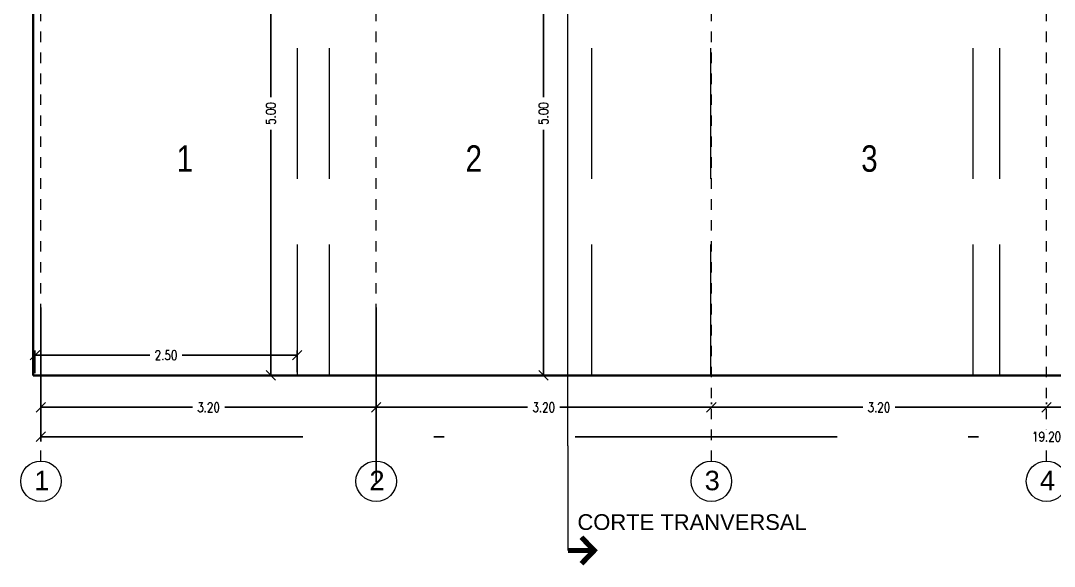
# Model space of a CAD drawing. Header units: metres. Extents: x -255 to -21, y -382 to -241.
# Drawn here: x -176.76 to -166.9, y -349.49 to -344.28 of the extents above; entities that cross this region are included whole.
import ezdxf
from ezdxf.enums import TextEntityAlignment as Align

# ---------------------------------------------------------------- set-up
doc = ezdxf.new("R2010")
doc.units = ezdxf.units.M
doc.header["$LTSCALE"] = 5
doc.header["$MEASUREMENT"] = 0
for name, pattern in [('CENTER2', [1.125, 0.75, -0.125, 0.125, -0.125]), ('DASHDOT', [1, 0.5, -0.25, 0, -0.25]), ('HIDDEN', [0.375, 0.25, -0.125])]:
    doc.linetypes.add(name, pattern=pattern)
doc.layers.get('0').update_dxf_attribs({"color": 30})
for name, color, linetype, lineweight in [('A-ANNO-DIMS', 3, 'Continuous', 18), ('A-ANNO-SYMB', 3, 'Continuous', 18), ('A-ANNO-TEXT', 3, 'Continuous', 18), ('A-FLOR-LEVL', 7, 'Continuous', 35), ('U-PARK-MNR', 255, 'Continuous', 13)]:
    doc.layers.add(name, color=color, linetype=linetype, lineweight=lineweight)
doc.styles.add('E-ARIAL', font='arial.ttf')
doc.styles.add('E-ROMANS', font='romans.shx', dxfattribs={"width": 0.8})
doc.styles.get("Standard").update_dxf_attribs({"font": 'arial.ttf'})
doc.dimstyles.new('E-0050_TICK_18', dxfattribs={"dimscale": 0.001, "dimtxt": 90, "dimasz": 90, "dimexe": 45, "dimexo": 30, "dimgap": 45, "dimtad": 0, "dimzin": 0, "dimdsep": 46, "dimtxsty": 'E-ROMANS', "dimblk": 'OBLIQUE', "dimcen": 45, "dimclrd": 256, "dimclre": 256, "dimclrt": 256, "dimadec": 0, "dimazin": 0, "dimtfac": 1, "dimtmove": 1, "dimatfit": 3, "dimldrblk": 'OPEN90', "dimfxl": 1, "dimtfill": 1, "dimtolj": 1, "dimtzin": 0, "dimarcsym": 0})

# ---------------------------------------------------------------- blocks, each defined once
blk = doc.blocks.new('_Oblique')
at = {"color": 0, "linetype": 'ByBlock', "lineweight": -2}
blk.add_line((-0.5, -0.5), (0.5, 0.5), dxfattribs=at)
blk = doc.blocks.new('*D218')
at = {"layer": 'A-ANNO-DIMS', "linetype": 'DASHDOT', "lineweight": -2, "transparency": 16777216}
for p, q in [((-171.3456, -342.6698), (-171.8182, -342.6698)), ((-171.7732, -342.6698), (-171.7732, -345.0151)), ((-171.7732, -347.6698), (-171.7732, -345.3245)), ((-171.3456, -347.6698), (-171.8182, -347.6698))]:
    blk.add_line(p, q, dxfattribs=at)
at = {"layer": 'A-ANNO-DIMS', "linetype": 'DASHDOT', "lineweight": -2, "transparency": 16777216, "xscale": 0.09, "yscale": 0.09, "zscale": 0.09}
for p, rotation in [((-171.7732, -342.6698), 90), ((-171.7732, -347.6698), 270)]:
    blk.add_blockref('_Oblique', p, dxfattribs=dict(at, rotation=rotation))
at = {"layer": 'A-ANNO-DIMS', "linetype": 'DASHDOT', "transparency": 16777216, "insert": (-171.7732, -345.1698), "char_height": 0.09, "attachment_point": 5, "rotation": 90, "style": 'E-ROMANS', "bg_fill": 3, "box_fill_scale": 1.25, "bg_fill_color": 256, "bg_fill_true_color": 13158600, "bg_fill_transparency": 0}
blk.add_mtext('\\A1;5.00', dxfattribs=at)
blk = doc.blocks.new('_Open90')
at = {"color": 0, "linetype": 'ByBlock', "lineweight": -2}
for p, q in [((0, 0), (-1, 0)), ((-0.5, 0.5), (0, 0)), ((0, 0), (-0.5, -0.5))]:
    blk.add_line(p, q, dxfattribs=at)
blk = doc.blocks.new('*D169')
at = {"layer": 'A-ANNO-DIMS', "linetype": 'DASHDOT', "lineweight": -2, "transparency": 16777216}
for p, q in [((-176.5706, -347.4754), (-176.5706, -348.3002)), ((-157.3706, -347.4754), (-157.3706, -348.3002)), ((-176.5706, -348.2552), (-167.1545, -348.2552)), ((-157.3706, -348.2552), (-166.7868, -348.2552))]:
    blk.add_line(p, q, dxfattribs=at)
at = {"layer": 'A-ANNO-DIMS', "linetype": 'DASHDOT', "lineweight": -2, "transparency": 16777216, "xscale": 0.09, "yscale": 0.09, "zscale": 0.09, "rotation": 180}
blk.add_blockref('_Oblique', (-176.5706, -348.2552), dxfattribs=at)
at = {"layer": 'A-ANNO-DIMS', "linetype": 'DASHDOT', "lineweight": -2, "transparency": 16777216, "xscale": 0.09, "yscale": 0.09, "zscale": 0.09}
blk.add_blockref('_Oblique', (-157.3706, -348.2552), dxfattribs=at)
at = {"layer": 'A-ANNO-DIMS', "linetype": 'DASHDOT', "transparency": 16777216, "insert": (-166.9706, -348.2552), "char_height": 0.09, "attachment_point": 5, "style": 'E-ROMANS', "bg_fill": 3, "box_fill_scale": 1.25, "bg_fill_color": 256, "bg_fill_true_color": 13158600, "bg_fill_transparency": 0}
blk.add_mtext('\\A1;19.20', dxfattribs=at)
blk = doc.blocks.new('*D172')
at = {"layer": 'A-ANNO-DIMS', "linetype": 'DASHDOT', "lineweight": -2, "transparency": 16777216}
for p, q in [((-166.9706, -347.9446), (-166.9706, -347.9296)), ((-166.9706, -347.9746), (-165.5253, -347.9746)), ((-163.7706, -347.9746), (-165.2159, -347.9746)), ((-163.7706, -347.9446), (-163.7706, -347.9296))]:
    blk.add_line(p, q, dxfattribs=at)
at = {"layer": 'A-ANNO-DIMS', "linetype": 'DASHDOT', "lineweight": -2, "transparency": 16777216, "xscale": 0.09, "yscale": 0.09, "zscale": 0.09, "rotation": 180}
blk.add_blockref('_Oblique', (-166.9706, -347.9746), dxfattribs=at)
at = {"layer": 'A-ANNO-DIMS', "linetype": 'DASHDOT', "lineweight": -2, "transparency": 16777216, "xscale": 0.09, "yscale": 0.09, "zscale": 0.09}
blk.add_blockref('_Oblique', (-163.7706, -347.9746), dxfattribs=at)
at = {"layer": 'A-ANNO-DIMS', "linetype": 'DASHDOT', "transparency": 16777216, "insert": (-165.3706, -347.9746), "char_height": 0.09, "attachment_point": 5, "style": 'E-ROMANS', "bg_fill": 3, "box_fill_scale": 1.25, "bg_fill_color": 256, "bg_fill_true_color": 13158600, "bg_fill_transparency": 0}
blk.add_mtext('\\A1;3.20', dxfattribs=at)
blk = doc.blocks.new('*D173')
at = {"layer": 'A-ANNO-DIMS', "linetype": 'DASHDOT', "lineweight": -2, "transparency": 16777216}
for p, q in [((-170.1706, -347.9446), (-170.1706, -347.9296)), ((-170.1706, -347.9746), (-168.7253, -347.9746)), ((-166.9706, -347.9746), (-168.4159, -347.9746)), ((-166.9706, -347.9446), (-166.9706, -347.9296))]:
    blk.add_line(p, q, dxfattribs=at)
at = {"layer": 'A-ANNO-DIMS', "linetype": 'DASHDOT', "lineweight": -2, "transparency": 16777216, "xscale": 0.09, "yscale": 0.09, "zscale": 0.09, "rotation": 180}
blk.add_blockref('_Oblique', (-170.1706, -347.9746), dxfattribs=at)
at = {"layer": 'A-ANNO-DIMS', "linetype": 'DASHDOT', "lineweight": -2, "transparency": 16777216, "xscale": 0.09, "yscale": 0.09, "zscale": 0.09}
blk.add_blockref('_Oblique', (-166.9706, -347.9746), dxfattribs=at)
at = {"layer": 'A-ANNO-DIMS', "linetype": 'DASHDOT', "transparency": 16777216, "insert": (-168.5706, -347.9746), "char_height": 0.09, "attachment_point": 5, "style": 'E-ROMANS', "bg_fill": 3, "box_fill_scale": 1.25, "bg_fill_color": 256, "bg_fill_true_color": 13158600, "bg_fill_transparency": 0}
blk.add_mtext('\\A1;3.20', dxfattribs=at)
blk = doc.blocks.new('*D174')
at = {"layer": 'A-ANNO-DIMS', "linetype": 'DASHDOT', "lineweight": -2, "transparency": 16777216}
for p, q in [((-173.3706, -348.6859), (-173.3706, -347.9296)), ((-173.3706, -347.9746), (-171.9253, -347.9746)), ((-170.1706, -347.9746), (-171.6159, -347.9746)), ((-170.1706, -347.9446), (-170.1706, -347.9296))]:
    blk.add_line(p, q, dxfattribs=at)
at = {"layer": 'A-ANNO-DIMS', "linetype": 'DASHDOT', "lineweight": -2, "transparency": 16777216, "xscale": 0.09, "yscale": 0.09, "zscale": 0.09, "rotation": 180}
blk.add_blockref('_Oblique', (-173.3706, -347.9746), dxfattribs=at)
at = {"layer": 'A-ANNO-DIMS', "linetype": 'DASHDOT', "lineweight": -2, "transparency": 16777216, "xscale": 0.09, "yscale": 0.09, "zscale": 0.09}
blk.add_blockref('_Oblique', (-170.1706, -347.9746), dxfattribs=at)
at = {"layer": 'A-ANNO-DIMS', "linetype": 'DASHDOT', "transparency": 16777216, "insert": (-171.7706, -347.9746), "char_height": 0.09, "attachment_point": 5, "style": 'E-ROMANS', "bg_fill": 3, "box_fill_scale": 1.25, "bg_fill_color": 256, "bg_fill_true_color": 13158600, "bg_fill_transparency": 0}
blk.add_mtext('\\A1;3.20', dxfattribs=at)
blk = doc.blocks.new('*D175')
at = {"layer": 'A-ANNO-DIMS', "linetype": 'DASHDOT', "lineweight": -2, "transparency": 16777216}
for p, q in [((-176.5706, -347.0218), (-176.5706, -348.0196)), ((-173.3706, -347.0218), (-173.3706, -348.0196)), ((-176.5706, -347.9746), (-175.1253, -347.9746)), ((-173.3706, -347.9746), (-174.8159, -347.9746))]:
    blk.add_line(p, q, dxfattribs=at)
at = {"layer": 'A-ANNO-DIMS', "linetype": 'DASHDOT', "lineweight": -2, "transparency": 16777216, "xscale": 0.09, "yscale": 0.09, "zscale": 0.09, "rotation": 180}
blk.add_blockref('_Oblique', (-176.5706, -347.9746), dxfattribs=at)
at = {"layer": 'A-ANNO-DIMS', "linetype": 'DASHDOT', "lineweight": -2, "transparency": 16777216, "xscale": 0.09, "yscale": 0.09, "zscale": 0.09}
blk.add_blockref('_Oblique', (-173.3706, -347.9746), dxfattribs=at)
at = {"layer": 'A-ANNO-DIMS', "linetype": 'DASHDOT', "transparency": 16777216, "insert": (-174.9706, -347.9746), "char_height": 0.09, "attachment_point": 5, "style": 'E-ROMANS', "bg_fill": 3, "box_fill_scale": 1.25, "bg_fill_color": 256, "bg_fill_true_color": 13158600, "bg_fill_transparency": 0}
blk.add_mtext('\\A1;3.20', dxfattribs=at)
blk = doc.blocks.new('*D208')
at = {"layer": 'A-ANNO-DIMS', "linetype": 'DASHDOT', "lineweight": -2, "transparency": 16777216}
for p, q in [((-176.6278, -347.6489), (-176.6278, -347.4325)), ((-174.1256, -347.6398), (-174.1256, -347.4325)), ((-176.6278, -347.4775), (-175.5314, -347.4775)), ((-174.1256, -347.4775), (-175.222, -347.4775))]:
    blk.add_line(p, q, dxfattribs=at)
at = {"layer": 'A-ANNO-DIMS', "linetype": 'DASHDOT', "lineweight": -2, "transparency": 16777216, "xscale": 0.09, "yscale": 0.09, "zscale": 0.09, "rotation": 180}
blk.add_blockref('_Oblique', (-176.6278, -347.4775), dxfattribs=at)
at = {"layer": 'A-ANNO-DIMS', "linetype": 'DASHDOT', "lineweight": -2, "transparency": 16777216, "xscale": 0.09, "yscale": 0.09, "zscale": 0.09}
blk.add_blockref('_Oblique', (-174.1256, -347.4775), dxfattribs=at)
at = {"layer": 'A-ANNO-DIMS', "linetype": 'DASHDOT', "transparency": 16777216, "insert": (-175.3767, -347.4775), "char_height": 0.09, "attachment_point": 5, "style": 'E-ROMANS', "bg_fill": 3, "box_fill_scale": 1.25, "bg_fill_color": 256, "bg_fill_true_color": 13158600, "bg_fill_transparency": 0}
blk.add_mtext('\\A1;2.50', dxfattribs=at)
blk = doc.blocks.new('*D209')
at = {"layer": 'A-ANNO-DIMS', "linetype": 'DASHDOT', "lineweight": -2, "transparency": 16777216}
for p, q in [((-174.1556, -342.6698), (-174.4216, -342.6698)), ((-174.3766, -342.6698), (-174.3766, -345.0151)), ((-174.3766, -347.6698), (-174.3766, -345.3245)), ((-174.1556, -347.6698), (-174.4216, -347.6698))]:
    blk.add_line(p, q, dxfattribs=at)
at = {"layer": 'A-ANNO-DIMS', "linetype": 'DASHDOT', "lineweight": -2, "transparency": 16777216, "xscale": 0.09, "yscale": 0.09, "zscale": 0.09}
for p, rotation in [((-174.3766, -342.6698), 90), ((-174.3766, -347.6698), 270)]:
    blk.add_blockref('_Oblique', p, dxfattribs=dict(at, rotation=rotation))
at = {"layer": 'A-ANNO-DIMS', "linetype": 'DASHDOT', "transparency": 16777216, "insert": (-174.3766, -345.1698), "char_height": 0.09, "attachment_point": 5, "rotation": 90, "style": 'E-ROMANS', "bg_fill": 3, "box_fill_scale": 1.25, "bg_fill_color": 256, "bg_fill_true_color": 13158600, "bg_fill_transparency": 0}
blk.add_mtext('\\A1;5.00', dxfattribs=at)
blk = doc.blocks.new('TAG-CORTE-2')
blk.add_line((0, 0), (0, 2))
at = {"const_width": 0.1}
blk.add_lwpolyline([(0, 2), (0.5, 2)], dxfattribs=at)
at = {"style": 'E-ARIAL'}
blk.add_attdef('A', text='', height=0.6, dxfattribs=at).set_placement((0.5, 2), align=Align.MIDDLE_LEFT)

msp = doc.modelspace()

# ---------------------------------------------------------------- linework, layer by layer
at = {"layer": 'A-ANNO-DIMS'}
for centre in [(-176.5706, -348.6815), (-166.9706, -348.6815)]:
    msp.add_circle(centre, 0.1935, dxfattribs=at)
at = {"layer": 'A-ANNO-SYMB', "linetype": 'CENTER2', "ltscale": 0.001}
for p, q in [((-176.5706, -348.488), (-176.5706, -335.2448)), ((-173.3706, -348.488), (-173.3706, -335.2448)), ((-170.1706, -348.488), (-170.1706, -335.2448)), ((-166.9706, -348.488), (-166.9706, -335.2448))]:
    msp.add_line(p, q, dxfattribs=at)
at = {"layer": 'A-ANNO-SYMB', "const_width": 0.05}
msp.add_lwpolyline([(-171.4112, -349.2153), (-171.2895, -349.3417), (-171.4112, -349.4681)], dxfattribs=at)
at = {"layer": 'U-PARK-MNR', "linetype": 'HIDDEN'}
for points in [[(-174.1256, -347.6698), (-176.6456, -347.6698), (-176.6456, -342.6698), (-174.1256, -342.6698), (-174.1256, -347.6698)], [(-167.6756, -347.6698), (-170.1756, -347.6698), (-170.1756, -342.6698), (-167.6756, -342.6698), (-167.6756, -347.6698)], [(-164.9156, -347.6698), (-167.4156, -347.6698), (-167.4156, -342.6698), (-164.9156, -342.6698), (-164.9156, -347.6698)]]:
    msp.add_lwpolyline(points, dxfattribs=at)

# ---------------------------------------------------------------- texts
at = {"layer": 'A-ANNO-TEXT', "char_height": 0.252, "attachment_point": 1, "style": 'E-ROMANS'}
for s, insert, width in [('{\\fArial|b0|i0|c0|p34;1}', (-175.2752, -345.4736), 0.242563), ('{\\fArial|b0|i0|c0|p34;2}', (-172.5169, -345.4736), 0.261823), ('{\\fArial|b0|i0|c0|p34;3}', (-168.7399, -345.4736), 0.210856)]:
    msp.add_mtext(s, dxfattribs=dict(at, insert=insert, width=width))
at = {"layer": 'A-ANNO-TEXT', "char_height": 0.186083, "attachment_point": 1}
for s, insert in [('{\\fArial|b0|i0|c0|p34;1}', (-176.6346, -348.5807)), ('{\\fArial|b0|i0|c0|p34;4}', (-167.0346, -348.5807))]:
    msp.add_mtext(s, dxfattribs=dict(at, insert=insert))

# ---------------------------------------------------------------- dimensions: what is measured, and where the dimension line sits
at = {"layer": 'A-ANNO-DIMS', "linetype": 'DASHDOT'}
dim = msp.add_linear_dim(base=(-171.7732, -347.6698), p1=(-171.3156, -342.6698), p2=(-171.3156, -347.6698), angle=90, dimstyle='E-0050_TICK_18', dxfattribs=at)
dim.commit()
dim.dimension.update_dxf_attribs({"geometry": '*D218', "text_midpoint": (-171.7732, -345.1698)})

# ---------------------------------------------------------------- next in the draw order: linework, layer by layer
at = {"layer": 'U-PARK-MNR', "linetype": 'HIDDEN'}
msp.add_lwpolyline([(-171.3156, -347.6698), (-173.8156, -347.6698), (-173.8156, -342.6698), (-171.3156, -342.6698), (-171.3156, -347.6698)], dxfattribs=at)

# ---------------------------------------------------------------- next in the draw order: dimensions: what is measured, and where the dimension line sits
at = {"layer": 'A-ANNO-DIMS', "linetype": 'DASHDOT'}
dim = msp.add_linear_dim(base=(-157.3706, -348.2552), p1=(-176.5706, -347.4454), p2=(-157.3706, -347.4454), dimstyle='E-0050_TICK_18', dxfattribs=at)
dim.commit()
dim.dimension.update_dxf_attribs({"geometry": '*D169', "text_midpoint": (-166.9706, -348.2552)})

# ---------------------------------------------------------------- next in the draw order: dimensions: what is measured, and where the dimension line sits
dim = msp.add_linear_dim(base=(-163.7706, -347.9746), p1=(-166.9706, -347.9746), p2=(-163.7706, -347.9746), dimstyle='E-0050_TICK_18', dxfattribs=at)
dim.commit()
dim.dimension.update_dxf_attribs({"geometry": '*D172', "text_midpoint": (-165.3706, -347.9746)})

# ---------------------------------------------------------------- next in the draw order: dimensions: what is measured, and where the dimension line sits
dim = msp.add_linear_dim(base=(-166.9706, -347.9746), p1=(-170.1706, -347.9746), p2=(-166.9706, -347.9746), dimstyle='E-0050_TICK_18', dxfattribs=at)
dim.commit()
dim.dimension.update_dxf_attribs({"geometry": '*D173', "text_midpoint": (-168.5706, -347.9746)})

# ---------------------------------------------------------------- next in the draw order: dimensions: what is measured, and where the dimension line sits
dim = msp.add_linear_dim(base=(-170.1706, -347.9746), p1=(-173.3706, -348.7159), p2=(-170.1706, -347.9746), dimstyle='E-0050_TICK_18', dxfattribs=at)
dim.commit()
dim.dimension.update_dxf_attribs({"geometry": '*D174', "text_midpoint": (-171.7706, -347.9746)})

# ---------------------------------------------------------------- next in the draw order: linework, layer by layer
at = {"layer": 'A-ANNO-DIMS'}
for centre in [(-173.3706, -348.6815), (-170.1706, -348.6815)]:
    msp.add_circle(centre, 0.1935, dxfattribs=at)
at = {"layer": 'A-ANNO-SYMB'}
msp.add_line((-171.5395, -348.3417), (-171.5395, -335.2981), dxfattribs=at)

# ---------------------------------------------------------------- next in the draw order: block references
ref = msp.add_blockref('TAG-CORTE-2', (-171.5395, -348.3417), dxfattribs=dict(at, xscale=-0.5, yscale=0.5, zscale=0.5, rotation=180))
ref.add_attrib('A', 'CORTE TRANVERSAL', dxfattribs={"layer": '0', "height": 0.15, "style": 'E-ARIAL'}).set_placement((-171.4492, -349.0706), align=Align.MIDDLE_LEFT)

# ---------------------------------------------------------------- next in the draw order: texts
at = {"layer": 'A-ANNO-TEXT', "char_height": 0.186083, "attachment_point": 1}
for s, insert in [('{\\fArial|b0|i0|c0|p34;2}', (-173.4346, -348.5807)), ('{\\fArial|b0|i0|c0|p34;3}', (-170.2346, -348.5807))]:
    msp.add_mtext(s, dxfattribs=dict(at, insert=insert))

# ---------------------------------------------------------------- next in the draw order: dimensions: what is measured, and where the dimension line sits
at = {"layer": 'A-ANNO-DIMS', "linetype": 'DASHDOT'}
dim = msp.add_linear_dim(base=(-173.3706, -347.9746), p1=(-176.5706, -346.9918), p2=(-173.3706, -346.9918), dimstyle='E-0050_TICK_18', dxfattribs=at)
dim.commit()
dim.dimension.update_dxf_attribs({"geometry": '*D175', "text_midpoint": (-174.9706, -347.9746)})

# ---------------------------------------------------------------- next in the draw order: linework, layer by layer
at = {"layer": 'A-FLOR-LEVL'}
for p, q in [((-176.6456, -342.1698), (-176.6456, -347.6698)), ((-176.6456, -347.6698), (-157.2956, -347.6698))]:
    msp.add_line(p, q, dxfattribs=at)

# ---------------------------------------------------------------- next in the draw order: dimensions: what is measured, and where the dimension line sits
at = {"layer": 'A-ANNO-DIMS', "linetype": 'DASHDOT'}
dim = msp.add_linear_dim(base=(-174.1256, -347.4775), p1=(-176.6278, -347.6789), p2=(-174.1256, -347.6698), dimstyle='E-0050_TICK_18', dxfattribs=at)
dim.commit()
dim.dimension.update_dxf_attribs({"geometry": '*D208', "text_midpoint": (-175.3767, -347.4775)})

# ---------------------------------------------------------------- next in the draw order: dimensions: what is measured, and where the dimension line sits
dim = msp.add_linear_dim(base=(-174.3766, -342.6698), p1=(-174.1256, -347.6698), p2=(-174.1256, -342.6698), angle=90, dimstyle='E-0050_TICK_18', dxfattribs=at)
dim.commit()
dim.dimension.update_dxf_attribs({"geometry": '*D209', "text_midpoint": (-174.3766, -345.1698)})

doc.saveas('drawing.dxf')
